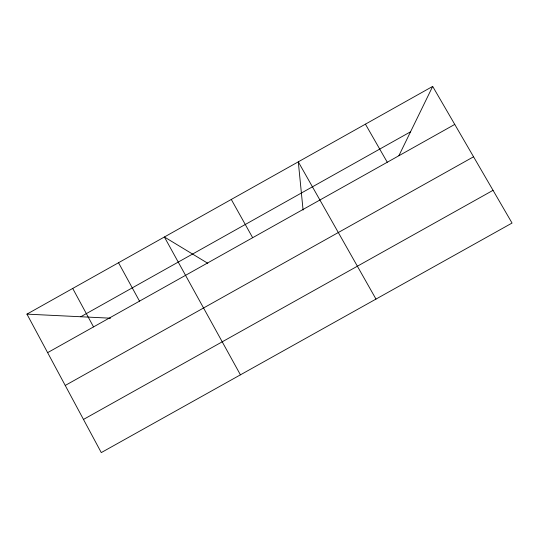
<?xml version="1.0" encoding="UTF-8"?>
<svg xmlns="http://www.w3.org/2000/svg" width="539" height="539" viewBox="0 0 539 539"><rect width="100%" height="100%" fill="white"/><g stroke="black" fill="none" stroke-linecap="round" stroke-linejoin="round"><path stroke-width="0.81" d="M398.894 155.69L432.682 86.408L512.05 223.052L101.278 452.592L26.95 314.136L432.682 86.408M80.769 316.75L410.543 131.806M47.627 352.647L454.754 124.415M65.232 385.452L473.559 156.788M83.478 419.43L493.037 190.321M26.95 314.136L110.596 318.199M207.791 263.288L164.395 236.992L240.428 374.834M365.429 124.159L387.271 162.246M375.986 299.084L298.296 161.835L303.08 210.055M231.285 199.45L252.663 237.706M118.526 262.736L139.513 301.133M72.711 288.453L93.537 326.903"/></g></svg>
